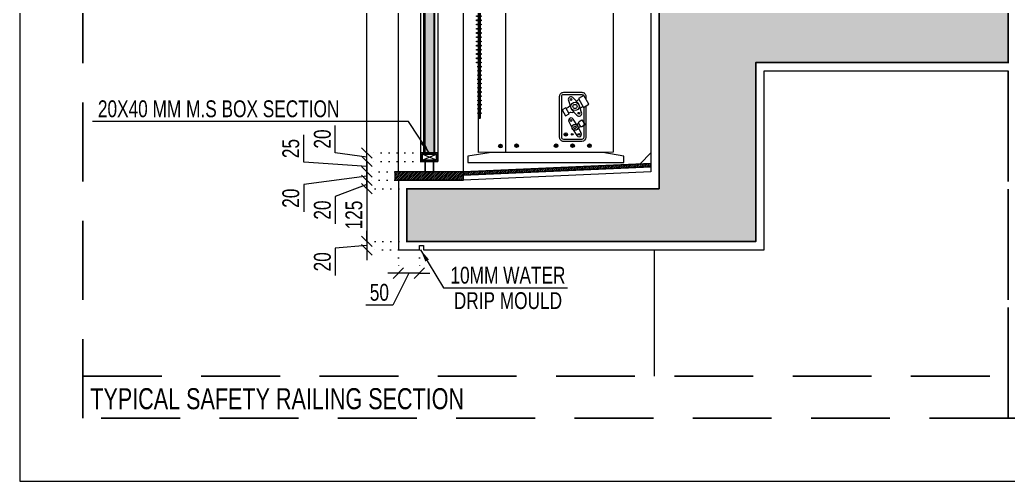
# Model space of a CAD drawing. Header units: inches. Extents: x 785882 to 928568, y 496782 to 576896.
# Drawn here: x 920127 to 922477, y 518076 to 519172 of the extents above; entities that cross this region are included whole.
import ezdxf
from ezdxf.enums import TextEntityAlignment as Align

# ---------------------------------------------------------------- set-up
doc = ezdxf.new("R2010")
doc.units = ezdxf.units.IN
doc.header["$LTSCALE"] = 750
doc.header["$MEASUREMENT"] = 0
doc.linetypes.add('DOT', pattern=[0.25, 0, -0.25])
doc.linetypes.add('HIDDEN', pattern=[0.375, 0.25, -0.125])
for name, color, linetype, lineweight in [('DIMENSION WORKING-MSA', 222, 'Continuous', 13), ('ELE-01-MSA', 7, 'Continuous', 30), ('ELE-03-MSA', 145, 'Continuous', 18), ('ELE-04-MSA', 139, 'Continuous', 15), ('PLASTER-MSA', 50, 'Continuous', 9), ('STONE-MSA', 7, 'Continuous', 9), ('TEXT DETAIL-MSA', 212, 'Continuous', 13), ('WALL HATCH-MSA', 251, 'Continuous', 9)]:
    doc.layers.add(name, color=color, linetype=linetype, lineweight=lineweight)
doc.layers.add('R.C.C HATCH-MSA', color=250, linetype='Continuous')
doc.layers.add('R.C.C-MSA', color=160, linetype='Continuous')
doc.styles.add('Arial-Reg', font='swisscl.ttf', dxfattribs={"height": 155})
doc.styles.add('DETAIL TEXT', font='swisscl.ttf', dxfattribs={"height": 40})
doc.dimstyles.new('DETAIL DIM', dxfattribs={"dimtxt": 40, "dimasz": 25, "dimexe": 0, "dimexo": 0, "dimgap": 10, "dimtad": 1, "dimdec": 0, "dimzin": 0, "dimdsep": 46, "dimtxsty": 'DETAIL TEXT', "dimblk": 'OBLIQUE', "dimcen": 0.09, "dimdle": 25, "dimclrd": 256, "dimclre": 251, "dimclrt": 256, "dimadec": 0, "dimazin": 0, "dimtfac": 1, "dimtdec": 0, "dimtofl": 0, "dimtmove": 1, "dimatfit": 0, "dimfxl": 1, "dimtolj": 1, "dimtzin": 0, "dimlwd": -1, "dimlwe": -1, "dimarcsym": 0})
pattern_1 = [(45, (-245697.7177, -181474.003), (-2.209708691, 2.209708691), [])]

# ---------------------------------------------------------------- blocks, each defined once
blk = doc.blocks.new('20X40 BIX SECTION')
at = {"color": 250, "lineweight": 9}
for p, q in [((-37, -17), (-3, -3)), ((-3, -17), (-37, -3))]:
    blk.add_line(p, q, dxfattribs=at)
for points in [[(-40, 0), (0, 0), (0, -20), (-40, -20)], [(-37, -3), (-3, -3), (-3, -17), (-37, -17)]]:
    blk.add_lwpolyline(points, close=True)
blk = doc.blocks.new('_Oblique')
at = {"color": 0, "linetype": 'ByBlock', "lineweight": -2}
blk.add_line((-0.5, -0.5), (0.5, 0.5), dxfattribs=at)
blk = doc.blocks.new('*D2839')
at = {"layer": 'Defpoints', "color": 0, "ltscale": 0.1, "transparency": 16777216}
for p in [(920951.9, 518790.8), (921018.9, 518790.8), (921046.9, 518770.8)]:
    blk.add_point(p, dxfattribs=at)
at = {"layer": 'DIMENSION WORKING-MSA', "ltscale": 0.1, "transparency": 16777216}
for p, q in [((920951.9, 518790.8), (920951.9, 518815.8)), ((920951.9, 518770.8), (920951.9, 518790.8)), ((920951.9, 518780.8), (920876.9, 518752.5)), ((920951.9, 518770.8), (920951.9, 518745.8)), ((920876.9, 518752.5), (920876.9, 518687.7))]:
    blk.add_line(p, q, dxfattribs=at)
at = {"layer": 'DIMENSION WORKING-MSA', "color": 251, "linetype": 'DOT', "ltscale": 0.1, "transparency": 16777216}
for p, q in [((921018.9, 518790.8), (920951.9, 518790.8)), ((921046.9, 518770.8), (920951.9, 518770.8))]:
    blk.add_line(p, q, dxfattribs=at)
at = {"layer": 'DIMENSION WORKING-MSA', "ltscale": 0.1, "transparency": 16777216, "xscale": 25, "yscale": 25, "zscale": 25}
for p, rotation in [((920951.9, 518790.8), 270), ((920951.9, 518770.8), 90)]:
    blk.add_blockref('_Oblique', p, dxfattribs=dict(at, rotation=rotation))
at = {"layer": 'DIMENSION WORKING-MSA', "ltscale": 0.1, "transparency": 16777216, "insert": (920846.4, 518720.1), "char_height": 40, "attachment_point": 5, "rotation": 90, "style": 'DETAIL TEXT'}
blk.add_mtext('\\A1;20', dxfattribs=at)
blk = doc.blocks.new('*D2840')
at = {"layer": 'Defpoints', "color": 0, "ltscale": 0.1, "transparency": 16777216}
for p in [(920951.9, 518810.8), (921018.9, 518810.8), (921018.9, 518790.8)]:
    blk.add_point(p, dxfattribs=at)
at = {"layer": 'DIMENSION WORKING-MSA', "ltscale": 0.1, "transparency": 16777216}
for p, q in [((920951.9, 518810.8), (920951.9, 518835.8)), ((920951.9, 518790.8), (920951.9, 518810.8)), ((920951.9, 518800.8), (920801.9, 518780.7)), ((920951.9, 518790.8), (920951.9, 518765.8)), ((920801.9, 518780.7), (920801.9, 518715.9))]:
    blk.add_line(p, q, dxfattribs=at)
at = {"layer": 'DIMENSION WORKING-MSA', "color": 251, "linetype": 'DOT', "ltscale": 0.1, "transparency": 16777216}
for p, q in [((921018.9, 518810.8), (920951.9, 518810.8)), ((921018.9, 518790.8), (920951.9, 518790.8))]:
    blk.add_line(p, q, dxfattribs=at)
at = {"layer": 'DIMENSION WORKING-MSA', "ltscale": 0.1, "transparency": 16777216, "xscale": 25, "yscale": 25, "zscale": 25}
for p, rotation in [((920951.9, 518810.8), 270), ((920951.9, 518790.8), 90)]:
    blk.add_blockref('_Oblique', p, dxfattribs=dict(at, rotation=rotation))
at = {"layer": 'DIMENSION WORKING-MSA', "ltscale": 0.1, "transparency": 16777216, "insert": (920771.4, 518748.3), "char_height": 40, "attachment_point": 5, "rotation": 90, "style": 'DETAIL TEXT'}
blk.add_mtext('\\A1;20', dxfattribs=at)
blk = doc.blocks.new('*D2841')
at = {"layer": 'Defpoints', "color": 0, "ltscale": 0.1, "transparency": 16777216}
for p in [(920951.9, 518835.8), (921080.4, 518835.8), (921018.9, 518810.8)]:
    blk.add_point(p, dxfattribs=at)
at = {"layer": 'DIMENSION WORKING-MSA', "ltscale": 0.1, "transparency": 16777216}
for p, q in [((920801.9, 518834), (920801.9, 518898.7)), ((920951.9, 518835.8), (920951.9, 518860.8)), ((920951.9, 518823.3), (920801.9, 518834)), ((920951.9, 518810.8), (920951.9, 518835.8)), ((920951.9, 518810.8), (920951.9, 518785.8))]:
    blk.add_line(p, q, dxfattribs=at)
at = {"layer": 'DIMENSION WORKING-MSA', "color": 251, "linetype": 'DOT', "ltscale": 0.1, "transparency": 16777216}
for p, q in [((921080.4, 518835.8), (920951.9, 518835.8)), ((921018.9, 518810.8), (920951.9, 518810.8))]:
    blk.add_line(p, q, dxfattribs=at)
at = {"layer": 'DIMENSION WORKING-MSA', "ltscale": 0.1, "transparency": 16777216, "xscale": 25, "yscale": 25, "zscale": 25}
for p, rotation in [((920951.9, 518835.8), 270), ((920951.9, 518810.8), 90)]:
    blk.add_blockref('_Oblique', p, dxfattribs=dict(at, rotation=rotation))
at = {"layer": 'DIMENSION WORKING-MSA', "ltscale": 0.1, "transparency": 16777216, "insert": (920771.4, 518866.3), "char_height": 40, "attachment_point": 5, "rotation": 90, "style": 'DETAIL TEXT'}
blk.add_mtext('\\A1;25', dxfattribs=at)
blk = doc.blocks.new('*D2842')
at = {"layer": 'Defpoints', "color": 0, "ltscale": 0.1, "transparency": 16777216}
for p in [(920951.9, 518855.8), (921080.4, 518855.8), (921080.4, 518835.8)]:
    blk.add_point(p, dxfattribs=at)
at = {"layer": 'DIMENSION WORKING-MSA', "ltscale": 0.1, "transparency": 16777216}
for p, q in [((920876.9, 518856.5), (920876.9, 518921.3)), ((920951.9, 518855.8), (920951.9, 518880.8)), ((920951.9, 518845.8), (920876.9, 518856.5)), ((920951.9, 518835.8), (920951.9, 518855.8)), ((920951.9, 518835.8), (920951.9, 518810.8))]:
    blk.add_line(p, q, dxfattribs=at)
at = {"layer": 'DIMENSION WORKING-MSA', "color": 251, "linetype": 'DOT', "ltscale": 0.1, "transparency": 16777216}
for p, q in [((921080.4, 518855.8), (920951.9, 518855.8)), ((921080.4, 518835.8), (920951.9, 518835.8))]:
    blk.add_line(p, q, dxfattribs=at)
at = {"layer": 'DIMENSION WORKING-MSA', "ltscale": 0.1, "transparency": 16777216, "xscale": 25, "yscale": 25, "zscale": 25}
for p, rotation in [((920951.9, 518855.8), 270), ((920951.9, 518835.8), 90)]:
    blk.add_blockref('_Oblique', p, dxfattribs=dict(at, rotation=rotation))
at = {"layer": 'DIMENSION WORKING-MSA', "ltscale": 0.1, "transparency": 16777216, "insert": (920846.4, 518888.9), "char_height": 40, "attachment_point": 5, "rotation": 90, "style": 'DETAIL TEXT'}
blk.add_mtext('\\A1;20', dxfattribs=at)
blk = doc.blocks.new('*D2843')
at = {"layer": 'Defpoints', "color": 0, "ltscale": 0.1, "transparency": 16777216}
for p in [(920951.9, 519680.8), (921080.4, 519680.8), (921080.4, 518855.8)]:
    blk.add_point(p, dxfattribs=at)
at = {"layer": 'DIMENSION WORKING-MSA', "ltscale": 0.1, "transparency": 16777216}
blk.add_line((920951.9, 518830.8), (920951.9, 519705.8), dxfattribs=at)
at = {"layer": 'DIMENSION WORKING-MSA', "color": 251, "linetype": 'DOT', "ltscale": 0.1, "transparency": 16777216}
for p, q in [((921080.4, 519680.8), (920951.9, 519680.8)), ((921080.4, 518855.8), (920951.9, 518855.8))]:
    blk.add_line(p, q, dxfattribs=at)
at = {"layer": 'DIMENSION WORKING-MSA', "ltscale": 0.1, "transparency": 16777216, "xscale": 25, "yscale": 25, "zscale": 25}
for p, rotation in [((920951.9, 519680.8), 90), ((920951.9, 518855.8), 270)]:
    blk.add_blockref('_Oblique', p, dxfattribs=dict(at, rotation=rotation))
at = {"layer": 'DIMENSION WORKING-MSA', "ltscale": 0.1, "transparency": 16777216, "insert": (920921.4, 519268.3), "char_height": 40, "attachment_point": 5, "rotation": 90, "style": 'DETAIL TEXT'}
blk.add_mtext('\\A1;825', dxfattribs=at)
blk = doc.blocks.new('*D2847')
at = {"layer": 'Defpoints', "color": 0, "ltscale": 0.1, "transparency": 16777216}
for p in [(921046.9, 518770.8), (920951.9, 518645.8), (921046.9, 518645.8)]:
    blk.add_point(p, dxfattribs=at)
at = {"layer": 'DIMENSION WORKING-MSA', "ltscale": 0.1, "transparency": 16777216}
blk.add_line((920951.9, 518795.8), (920951.9, 518620.8), dxfattribs=at)
at = {"layer": 'DIMENSION WORKING-MSA', "color": 251, "linetype": 'DOT', "ltscale": 0.1, "transparency": 16777216}
for p, q in [((921046.9, 518770.8), (920951.9, 518770.8)), ((921046.9, 518645.8), (920951.9, 518645.8))]:
    blk.add_line(p, q, dxfattribs=at)
at = {"layer": 'DIMENSION WORKING-MSA', "ltscale": 0.1, "transparency": 16777216, "xscale": 25, "yscale": 25, "zscale": 25}
for p, rotation in [((920951.9, 518770.8), 90), ((920951.9, 518645.8), 270)]:
    blk.add_blockref('_Oblique', p, dxfattribs=dict(at, rotation=rotation))
at = {"layer": 'DIMENSION WORKING-MSA', "ltscale": 0.1, "transparency": 16777216, "insert": (920921.4, 518708.3), "char_height": 40, "attachment_point": 5, "rotation": 90, "style": 'DETAIL TEXT'}
blk.add_mtext('\\A1;125', dxfattribs=at)
blk = doc.blocks.new('*D2848')
at = {"layer": 'Defpoints', "color": 0, "ltscale": 0.1, "transparency": 16777216}
for p in [(921046.9, 518645.8), (920951.9, 518625.8), (921026.9, 518625.8)]:
    blk.add_point(p, dxfattribs=at)
at = {"layer": 'DIMENSION WORKING-MSA', "ltscale": 0.1, "transparency": 16777216}
for p, q in [((920951.9, 518645.8), (920951.9, 518670.8)), ((920951.9, 518645.8), (920951.9, 518625.8)), ((920951.9, 518635.8), (920876.9, 518629.6)), ((920876.9, 518629.6), (920876.9, 518564.8)), ((920951.9, 518625.8), (920951.9, 518600.8))]:
    blk.add_line(p, q, dxfattribs=at)
at = {"layer": 'DIMENSION WORKING-MSA', "color": 251, "linetype": 'DOT', "ltscale": 0.1, "transparency": 16777216}
for p, q in [((921046.9, 518645.8), (920951.9, 518645.8)), ((921026.9, 518625.8), (920951.9, 518625.8))]:
    blk.add_line(p, q, dxfattribs=at)
at = {"layer": 'DIMENSION WORKING-MSA', "ltscale": 0.1, "transparency": 16777216, "xscale": 25, "yscale": 25, "zscale": 25}
for p, rotation in [((920951.9, 518645.8), 270), ((920951.9, 518625.8), 90)]:
    blk.add_blockref('_Oblique', p, dxfattribs=dict(at, rotation=rotation))
at = {"layer": 'DIMENSION WORKING-MSA', "ltscale": 0.1, "transparency": 16777216, "insert": (920846.4, 518597.2), "char_height": 40, "attachment_point": 5, "rotation": 90, "style": 'DETAIL TEXT'}
blk.add_mtext('\\A1;20', dxfattribs=at)
blk = doc.blocks.new('*D2867')
at = {"layer": 'Defpoints', "color": 0, "ltscale": 0.1, "transparency": 16777216}
for p in [(921026.9, 518625.8), (921076.9, 518625.8), (921026.9, 518570.4)]:
    blk.add_point(p, dxfattribs=at)
at = {"layer": 'DIMENSION WORKING-MSA', "color": 251, "linetype": 'DOT', "ltscale": 0.1, "transparency": 16777216}
for p, q in [((921026.9, 518625.8), (921026.9, 518570.4)), ((921076.9, 518625.8), (921076.9, 518570.4))]:
    blk.add_line(p, q, dxfattribs=at)
at = {"layer": 'DIMENSION WORKING-MSA', "ltscale": 0.1, "transparency": 16777216}
for p, q in [((921026.9, 518570.4), (921001.9, 518570.4)), ((921051.9, 518570.4), (921014.2, 518494)), ((921076.9, 518570.4), (921026.9, 518570.4)), ((921076.9, 518570.4), (921101.9, 518570.4)), ((921014.2, 518494), (920949.4, 518494))]:
    blk.add_line(p, q, dxfattribs=at)
at = {"layer": 'DIMENSION WORKING-MSA', "ltscale": 0.1, "transparency": 16777216, "xscale": 25, "yscale": 25, "zscale": 25}
blk.add_blockref('_Oblique', (921026.9, 518570.4), dxfattribs=at)
at = {"layer": 'DIMENSION WORKING-MSA', "ltscale": 0.1, "transparency": 16777216, "xscale": 25, "yscale": 25, "zscale": 25, "rotation": 180}
blk.add_blockref('_Oblique', (921076.9, 518570.4), dxfattribs=at)
at = {"layer": 'DIMENSION WORKING-MSA', "ltscale": 0.1, "transparency": 16777216, "insert": (920981.8, 518524.4), "char_height": 40, "attachment_point": 5, "style": 'DETAIL TEXT'}
blk.add_mtext('\\A1;50', dxfattribs=at)
blk = doc.blocks.new('A$C221d58fa')
at = {"lineweight": 13}
for points in [[(64.8, 846.3), (406.4, 847.2, -0.414993), (439.5, 814.1), (439.5, 31.9), (31.8, 30.8), (31.8, 813.2, -0.413434)], [(36.8, 777.6), (36.8, 134.5, -0.994454), (33.6, 134.5), (33.6, 777.6, -0.993678)]]:
    blk.add_lwpolyline(points, format="xyb", close=True, dxfattribs=at)
for points in [[(82.9, 818.8), (79.1, 818.8), (79.1, 820.2), (82.9, 820.2), (82.9, 824), (84.3, 824), (84.3, 820.2), (88.1, 820.2), (88.1, 818.8), (84.3, 818.8), (84.3, 815), (82.9, 815)], [(401.8, 818.8), (398, 818.8), (398, 820.2), (401.8, 820.2), (401.8, 824), (403.1, 824), (403.1, 820.2), (407, 820.2), (407, 818.8), (403.1, 818.8), (403.1, 815), (401.8, 815)], [(40, 763.6), (40, 761.2), (30.1, 761.2), (30.1, 763.6)], [(40, 750.8), (40, 748.4), (30.1, 748.4), (30.1, 750.8)], [(40, 738.1), (40, 735.7), (30.1, 735.7), (30.1, 738.1)], [(40, 725.3), (40, 722.9), (30.1, 722.9), (30.1, 725.3)], [(40, 712.6), (40, 710.2), (30.1, 710.2), (30.1, 712.6)], [(40, 699.8), (40, 697.4), (30.1, 697.4), (30.1, 699.8)], [(40, 687), (40, 684.6), (30.1, 684.6), (30.1, 687)], [(40, 674.3), (40, 671.9), (30.1, 671.9), (30.1, 674.3)], [(40, 661.5), (40, 659.1), (30.1, 659.1), (30.1, 661.5)], [(40, 648.7), (40, 646.3), (30.1, 646.3), (30.1, 648.7)], [(40, 636), (40, 633.6), (30.1, 633.6), (30.1, 636)], [(40, 610.5), (40, 608.1), (25.5, 608.1), (25.5, 610.5)], [(40, 623.2), (40, 620.8), (30.1, 620.8), (30.1, 623.2)], [(40, 597.7), (40, 595.3), (25.5, 595.3), (25.5, 597.7)], [(40, 584.9), (40, 582.5), (25.5, 582.5), (25.5, 584.9)], [(40, 572.2), (40, 569.8), (25.5, 569.8), (25.5, 572.2)], [(40, 559.4), (40, 557), (25.5, 557), (25.5, 559.4)], [(40, 546.6), (40, 544.3), (25.5, 544.3), (25.5, 546.6)], [(247.4, 541), (243.6, 541), (243.6, 542.4), (247.4, 542.4), (247.4, 546.2), (248.8, 546.2), (248.8, 542.4), (252.6, 542.4), (252.6, 541), (248.8, 541), (248.8, 537.2), (247.4, 537.2)], [(40, 533.9), (40, 531.5), (25.5, 531.5), (25.5, 533.9)], [(40, 521.1), (40, 518.7), (25.5, 518.7), (25.5, 521.1)], [(40, 508.4), (40, 506), (25.5, 506), (25.5, 508.4)], [(40, 495.6), (40, 493.2), (25.5, 493.2), (25.5, 495.6)], [(40, 482.8), (40, 480.4), (25.5, 480.4), (25.5, 482.8)], [(40, 470.1), (40, 467.7), (25.5, 467.7), (25.5, 470.1)], [(40, 457.3), (40, 454.9), (25.5, 454.9), (25.5, 457.3)], [(40, 444.6), (40, 442.2), (25.5, 442.2), (25.5, 444.6)], [(40, 431.8), (40, 429.4), (25.5, 429.4), (25.5, 431.8)], [(40, 419), (40, 416.6), (25.5, 416.6), (25.5, 419)], [(40, 406.3), (40, 403.9), (25.5, 403.9), (25.5, 406.3)], [(40, 393.5), (40, 391.1), (25.5, 391.1), (25.5, 393.5)], [(40, 380.8), (40, 378.4), (25.5, 378.4), (25.5, 380.8)], [(40, 368), (40, 365.6), (25.5, 365.6), (25.5, 368)], [(40, 355.2), (40, 352.8), (25.5, 352.8), (25.5, 355.2)], [(40, 342.5), (40, 340.1), (25.5, 340.1), (25.5, 342.5)], [(40, 329.7), (40, 327.3), (25.5, 327.3), (25.5, 329.7)], [(40, 316.9), (40, 314.5), (25.5, 314.5), (25.5, 316.9)], [(40, 304.2), (40, 301.8), (25.5, 301.8), (25.5, 304.2)], [(40, 291.4), (40, 289), (30.1, 289), (30.1, 291.4)], [(40, 278.7), (40, 276.3), (30.1, 276.3), (30.1, 278.7)], [(40, 265.9), (40, 263.5), (30.1, 263.5), (30.1, 265.9)], [(40, 253.1), (40, 250.7), (30.1, 250.7), (30.1, 253.1)], [(40, 240.4), (40, 238), (30.1, 238), (30.1, 240.4)], [(40, 227.6), (40, 225.2), (30.1, 225.2), (30.1, 227.6)], [(40, 214.8), (40, 212.5), (30.1, 212.5), (30.1, 214.8)], [(40, 202.1), (40, 199.7), (30.1, 199.7), (30.1, 202.1)], [(40, 189.3), (40, 186.9), (30.1, 186.9), (30.1, 189.3)], [(40, 176.6), (40, 174.2), (30.1, 174.2), (30.1, 176.6)], [(40, 163.8), (40, 161.4), (30.1, 161.4), (30.1, 163.8)], [(40, 151), (40, 148.6), (30.1, 148.6), (30.1, 151)], [(97.5, 49.3), (93.7, 49.3), (93.7, 50.7), (97.5, 50.7), (97.5, 54.5), (98.8, 54.5), (98.8, 50.7), (102.7, 50.7), (102.7, 49.3), (98.8, 49.3), (98.8, 45.5), (97.5, 45.5)], [(146.4, 50.4), (142.5, 50.4), (142.5, 51.7), (146.4, 51.7), (146.4, 55.6), (147.7, 55.6), (147.7, 51.7), (151.5, 51.7), (151.5, 50.4), (147.7, 50.4), (147.7, 46.5), (146.4, 46.5)], [(266.3, 50.4), (262.5, 50.4), (262.5, 51.7), (266.3, 51.7), (266.3, 55.6), (267.7, 55.6), (267.7, 51.7), (271.5, 51.7), (271.5, 50.4), (267.7, 50.4), (267.7, 46.5), (266.3, 46.5)], [(316.3, 50.4), (312.5, 50.4), (312.5, 51.7), (316.3, 51.7), (316.3, 55.6), (317.7, 55.6), (317.7, 51.7), (321.5, 51.7), (321.5, 50.4), (317.7, 50.4), (317.7, 46.5), (316.3, 46.5)], [(367.1, 50.4), (363.3, 50.4), (363.3, 51.7), (367.1, 51.7), (367.1, 55.6), (368.5, 55.6), (368.5, 51.7), (372.3, 51.7), (372.3, 50.4), (368.5, 50.4), (368.5, 46.5), (367.1, 46.5)]]:
    blk.add_lwpolyline(points, close=True, dxfattribs=at)
for points in [[(31.2, 802.6), (439.5, 802.6)], [(114.1, 802.6), (114.1, 31)], [(333.7, 696.6), (333.7, 534), (162.5, 534), (162.5, 549.4), (240.8, 549.4)], [(239.2, 544.2), (239.2, 534)], [(255.4, 549.4), (333.7, 549.4)], [(257, 544.2), (257, 534)], [(336.4, 190.8), (328.1, 186)], [(334.8, 193.6), (350, 167.2), (365.9, 176.4), (350.7, 202.7), (334.8, 193.6)], [(296, 165.4), (285.4, 159.3), (295.6, 141.5), (306.3, 147.6), (296, 165.4)], [(298, 164.3), (302.8, 166.8), (303.3, 167.7), (308, 171.3)], [(306.3, 150.2), (310.9, 152.8), (311.9, 152.8), (317.9, 151.9), (320.3, 154.1)], [(348.4, 169.9), (340.2, 165.1)], [(306, 122.7), (316.5, 102.1), (329.7, 81.5)], [(343.5, 87.7), (332, 111.1), (318.4, 131.5)], [(336.6, 124), (345.3, 129), (354.7, 114.6), (345.3, 108.6), (342.1, 108.5), (334.9, 120.7), (336.6, 124)], [(296.1, 85.3), (296.1, 90.4)], [(328.9, 115.7), (335.2, 118.9)], [(334.5, 106), (340.7, 109.6)], [(291, 85.3), (301.1, 85.3)], [(0, 19.1), (0, 0), (472.2, 0), (472.2, 19.1), (408.4, 30.9), (63.8, 29.9), (0, 19.1)]]:
    blk.add_lwpolyline(points, dxfattribs=at)
for points in [[(164.8, 534, -0.414214), (144.1, 554.7), (144.1, 710.2), (162.1, 743.1, -0.141637), (248.2, 767.9, -0.141119), (333.9, 743.1, -0.254799), (352.1, 710.2), (352.1, 554.7, -0.414214), (331.5, 534)], [(162.5, 550.4), (162.5, 696.6, -0.25751), (177.4, 723.6, -0.141362), (248.1, 744, -0.141429), (318.8, 723.6, -0.257797), (333.7, 696.6)], [(190.7, 707.6), (305.5, 707.6, -0.414129), (311.9, 701.2), (311.9, 685.1, -0.309818), (307.8, 679.2, -0.09236), (248.1, 668, -0.092414), (188.4, 679.2, -0.310428), (184.3, 685.1), (184.3, 701.2, -0.413933), (190.7, 707.6)], [(191.3, 534), (191.3, 540.4, -0.413133), (195.1, 544.2), (229, 544.2, -0.41354), (232.8, 540.4), (232.8, 534)], [(263.4, 534), (263.4, 540.4, -0.413133), (267.2, 544.2), (301.1, 544.2, -0.41354), (304.9, 540.4), (304.9, 534)], [(357, 171.3), (357, 76.2, -0.414209), (344.6, 63.8), (290, 63.8, -0.414218), (277.6, 76.2), (277.6, 200.4, -0.414214), (290, 212.8), (344.6, 212.8, -0.414214), (357, 200.4), (357, 191.7)], [(350.7, 167.6), (350.7, 76.2, -0.414209), (344.6, 70.2), (290, 70.2, -0.414218), (284, 76.2), (284, 200.4, -0.414214), (290, 206.5), (344.6, 206.5, -0.313486), (350.3, 202.5, -0.313486)], [(304.2, 188.4), (311.3, 165.6, 0.110187), (314, 160.9), (330.2, 143.4)], [(344.3, 151.5), (337.1, 174.3, 0.112136), (334.3, 179.1), (318, 196.5)]]:
    blk.add_lwpolyline(points, format="xyb", dxfattribs=at)
for centre, radius in [((83.6, 819.5), 5.59), ((402.5, 819.5), 5.59), ((248.1, 541.7), 5.59), ((312, 190.9), 2.79), ((324.2, 169.9), 12.7), ((324.2, 169.9), 6.21), ((336.1, 149.1), 2.79), ((312, 127.4), 2.79), ((296.1, 85.3), 5.08), ((324.3, 106.6), 8.96), ((324.1, 106.5), 3.96), ((315.7, 85.3), 2.53), ((336.1, 85.6), 2.65), ((98.2, 50), 5.6), ((147, 51.1), 5.6), ((267, 51.1), 5.6), ((317, 51.1), 5.6), ((367.8, 51), 5.6)]:
    blk.add_circle(centre, radius, dxfattribs=at)
for centre, radius, start, end in [((248.1, 544.2), 8.93, 360, 179.9829), ((312, 190.9), 8.24, 43.1185, 199.98), ((336.3, 149), 8.38, 222.5815, 17.9904), ((312, 127.4), 7.62, 33.2617, 218.0996), ((336.1, 85.6), 7.61, 212.6568, 36.5939)]:
    blk.add_arc(centre, radius, start, end, dxfattribs=at)

msp = doc.modelspace()

# ---------------------------------------------------------------- hatches: boundary and pattern name
at = {"layer": 'R.C.C HATCH-MSA'}
h = msp.add_hatch(dxfattribs=at)
h.set_pattern_fill('AR-CONC', color=256, scale=5)
h.set_pattern_definition([(50, (-245697.718, -181474.003), (35.8630091, -3.13760675), [3.75, -41.25]), (355, (-245697.718, -181474.003), (-6.9375667, 37.6096067), [3, -33]), (100.4514445, (-245694.73, -181474.265), (28.9254423, 34.47199955), [3.1870096, -35.0571056]), (46.1842, (-245697.718, -181464.003), (53.3620665, -8.275964), [5.625, -61.875]), (96.6356355, (-245693.27, -181464.693), (46.7330973, 48.70593), [4.780517, -52.585688]), (351.184164, (-245697.72, -181464.003), (46.7330973, 48.70593), [4.5, -49.5]), (21, (-245692.718, -181466.503), (29.8453526, -20.13094453), [3.75, -41.25]), (326, (-245692.718, -181466.503), (12.1657666, 36.2575023), [3, -33]), (71.4514447, (-245690.23, -181468.18), (42.0111188, 16.1265576), [3.1870095, -35.0571056]), (37.5, (-245697.718, -181474.003), (0.60799277, 16.64469269), [0, -32.6, 0, -33.5, 0, -33.125]), (7.5, (-245697.718, -181474.003), (13.15347687, 19.7205856), [0, -19.1, 0, -31.85, 0, -12.625]), (327.5, (-245708.868, -181474.003), (26.69112181, -1.12774359), [0, -12.5, 0, -39, 0, -51.75]), (317.5, (-245713.868, -181474.003), (29.15930847, 5.0052491), [0, -16.25, 0, -25.9, 0, -36.75])])
h.paths.add_polyline_path([(922476.9, 519070.8), (921876.9, 519070.8), (921876.9, 518645.8), (921046.9, 518645.8), (921046.9, 518770.8), (921646.9, 518770.8), (921646.9, 519220.8), (922476.9, 519220.8)])
at = {"layer": 'STONE-MSA'}
h = msp.add_hatch(dxfattribs=at)
h.set_pattern_fill('ANSI31', color=251, scale=25)
h.set_pattern_definition(pattern_1)
h.paths.add_polyline_path([(921018.9, 518790.8), (921181.9, 518790.8), (921181.9, 518810.8), (921018.9, 518810.8)])
h = msp.add_hatch(dxfattribs=at)
h.set_pattern_fill('ANSI31', color=251, scale=25)
h.set_pattern_definition(pattern_1)
h.paths.add_polyline_path([(921626.9, 518822.8), (921626.9, 518830.8), (921181.9, 518810.8), (921181.9, 518802.8)])
at = {"layer": 'WALL HATCH-MSA'}
h = msp.add_hatch(color=252, dxfattribs=at)
h.dxf.hatch_style = 1
h.paths.add_polyline_path([(921112.9, 519680.8), (921089.4, 519680.8), (921089.4, 518855.8), (921112.9, 518855.8)])

# ---------------------------------------------------------------- linework, layer by layer
for p, q in [((921601.9, 518829.7), (921626.9, 518855.8)), ((921181.9, 518810.8), (921626.9, 518830.8)), ((921181.9, 518802.8), (921626.9, 518822.8))]:
    msp.add_line(p, q)
at = {"linetype": 'HIDDEN'}
msp.add_line((920276.9, 518325.8), (922476.9, 518325.8), dxfattribs=at)
for points in [[(922476.9, 518225.8), (920276.9, 518225.8), (920276.9, 522425.8), (922476.9, 522425.8)], [(925591.8, 518225.8), (922476.9, 518225.8), (922476.9, 522425.8), (925591.8, 522425.8)]]:
    msp.add_lwpolyline(points, close=True, dxfattribs=at)
at = {"color": 251}
msp.add_lwpolyline([(921090.4, 518810.8), (921090.4, 518835.8), (921110.4, 518835.8), (921110.4, 518810.8)], close=True, dxfattribs=at)
at = {"layer": 'ELE-01-MSA'}
for points in [[(921087.9, 518855.8), (921089.4, 518855.8), (921089.4, 519680.8), (921087.9, 519680.8)], [(921089.4, 519680.8), (921089.4, 518855.8), (921112.9, 518855.8), (921112.9, 519680.8)]]:
    msp.add_lwpolyline(points, close=True, dxfattribs=at)
at = {"layer": 'ELE-03-MSA'}
for p, q in [((921080.4, 518855.8), (921080.4, 519680.8)), ((921120.4, 519680.8), (921120.4, 518855.8))]:
    msp.add_line(p, q, dxfattribs=at)
msp.add_lwpolyline([(925741.8, 522575.8), (920126.9, 522575.8), (920126.9, 518075.8), (925741.8, 518075.8)], close=True, dxfattribs=at)
at = {"layer": 'ELE-04-MSA'}
for p, q in [((921026.9, 518810.8), (921026.9, 521575.8)), ((921181.9, 518810.8), (921181.9, 521575.8)), ((921635.2, 518625.8), (921635.2, 518325.8))]:
    msp.add_line(p, q, dxfattribs=at)
at = {"layer": 'PLASTER-MSA'}
for points in [[(921781.9, 519300.8), (921781.9, 520070.8), (921626.9, 520070.8), (921626.9, 518810.8)], [(921626.9, 518810.8), (921181.9, 518790.8), (921026.9, 518790.8), (921026.9, 518625.8), (921076.9, 518625.8), (921076.9, 518635.8), (921086.9, 518635.8), (921086.9, 518625.8), (921896.9, 518625.8), (921896.9, 519050.8), (922476.9, 519050.8)]]:
    msp.add_lwpolyline(points, dxfattribs=at)
at = {"layer": 'R.C.C-MSA'}
msp.add_lwpolyline([(922476.9, 519070.8), (921876.9, 519070.8), (921876.9, 518645.8), (921046.9, 518645.8), (921046.9, 518770.8), (921646.9, 518770.8), (921646.9, 519220.8), (922476.9, 519220.8)], close=True, dxfattribs=at)
at = {"layer": 'STONE-MSA'}
msp.add_lwpolyline([(921018.9, 518790.8), (921181.9, 518790.8), (921181.9, 518810.8), (921018.9, 518810.8)], close=True, dxfattribs=at)

# ---------------------------------------------------------------- block references
at = {"color": 1, "xscale": 0.7848160238272599, "yscale": 0.7848160238272599, "zscale": 0.7848160238272599}
msp.add_blockref('A$C221d58fa', (921192.5, 518833, 0), dxfattribs=at)
at = {"color": 1}
msp.add_blockref('20X40 BIX SECTION', (921120.4, 518855.8), dxfattribs=at)

# ---------------------------------------------------------------- texts
at = {"layer": 'TEXT DETAIL-MSA', "lineweight": 35, "style": 'Arial-Reg'}
for s, height, p in [('20X40 MM M.S BOX SECTION', 40, (920599.7, 518940.8)), ('10MM WATER ', 40, (921293.2, 518545.4)), ('DRIP MOULD ', 40, (921293.2, 518485)), ('TYPICAL SAFETY RAILING SECTION ', 50, (920745.9, 518246.9))]:
    msp.add_text(s, height=height, dxfattribs=at).set_placement(p, align=Align.CENTER)

# ---------------------------------------------------------------- dimensions: what is measured, and where the dimension line sits
at = {"layer": 'DIMENSION WORKING-MSA', "color": 1, "ltscale": 0.1}
for base, p1, p2, picture, middle in [((920951.9, 519680.8), (921080.4, 518855.8), (921080.4, 519680.8), '*D2843', (920921.4, 519268.3)), ((920951.9, 518645.8), (921046.9, 518770.8), (921046.9, 518645.8), '*D2847', (920921.4, 518708.3))]:
    dim = msp.add_linear_dim(base=base, p1=p1, p2=p2, angle=90, dimstyle='DETAIL DIM', dxfattribs=at)
    dim.commit()
    dim.dimension.update_dxf_attribs({"geometry": picture, "text_midpoint": middle})
for base, p1, p2, picture, middle in [((920951.9, 518855.8), (921080.4, 518835.8), (921080.4, 518855.8), '*D2842', (920876.9, 518866.5)), ((920951.9, 518835.8), (921018.9, 518810.8), (921080.4, 518835.8), '*D2841', (920801.9, 518844)), ((920951.9, 518810.8), (921018.9, 518790.8), (921018.9, 518810.8), '*D2840', (920801.9, 518770.7)), ((920951.9, 518790.8), (921046.9, 518770.8), (921018.9, 518790.8), '*D2839', (920876.9, 518742.5)), ((920951.9, 518625.8), (921046.9, 518645.8), (921026.9, 518625.8), '*D2848', (920876.9, 518619.6))]:
    dim = msp.add_linear_dim(base=base, p1=p1, p2=p2, angle=90, dimstyle='DETAIL DIM', dxfattribs=at)
    dim.commit()
    dim.dimension.update_dxf_attribs({"geometry": picture, "text_midpoint": middle, "dimtype": 160})
dim = msp.add_linear_dim(base=(921026.9, 518570.4), p1=(921076.9, 518625.8), p2=(921026.9, 518625.8), dimstyle='DETAIL DIM', dxfattribs=at)
dim.commit()
dim.dimension.update_dxf_attribs({"geometry": '*D2867', "text_midpoint": (921004.2, 518494), "dimtype": 160})

# ---------------------------------------------------------------- leaders
at = {"layer": 'TEXT DETAIL-MSA', "lineweight": 35}
for points in [[(921100.4, 518855.8), (921051.4, 518930.8), (920299.4, 518930.8)], [(921079.9, 518625.8), (921134.4, 518535.4), (921429.3, 518535.4)]]:
    msp.add_leader(points, dimstyle='DETAIL DIM', override={"dimasz": 30, "dimtad": 0}, dxfattribs=at)

doc.saveas('drawing.dxf')
